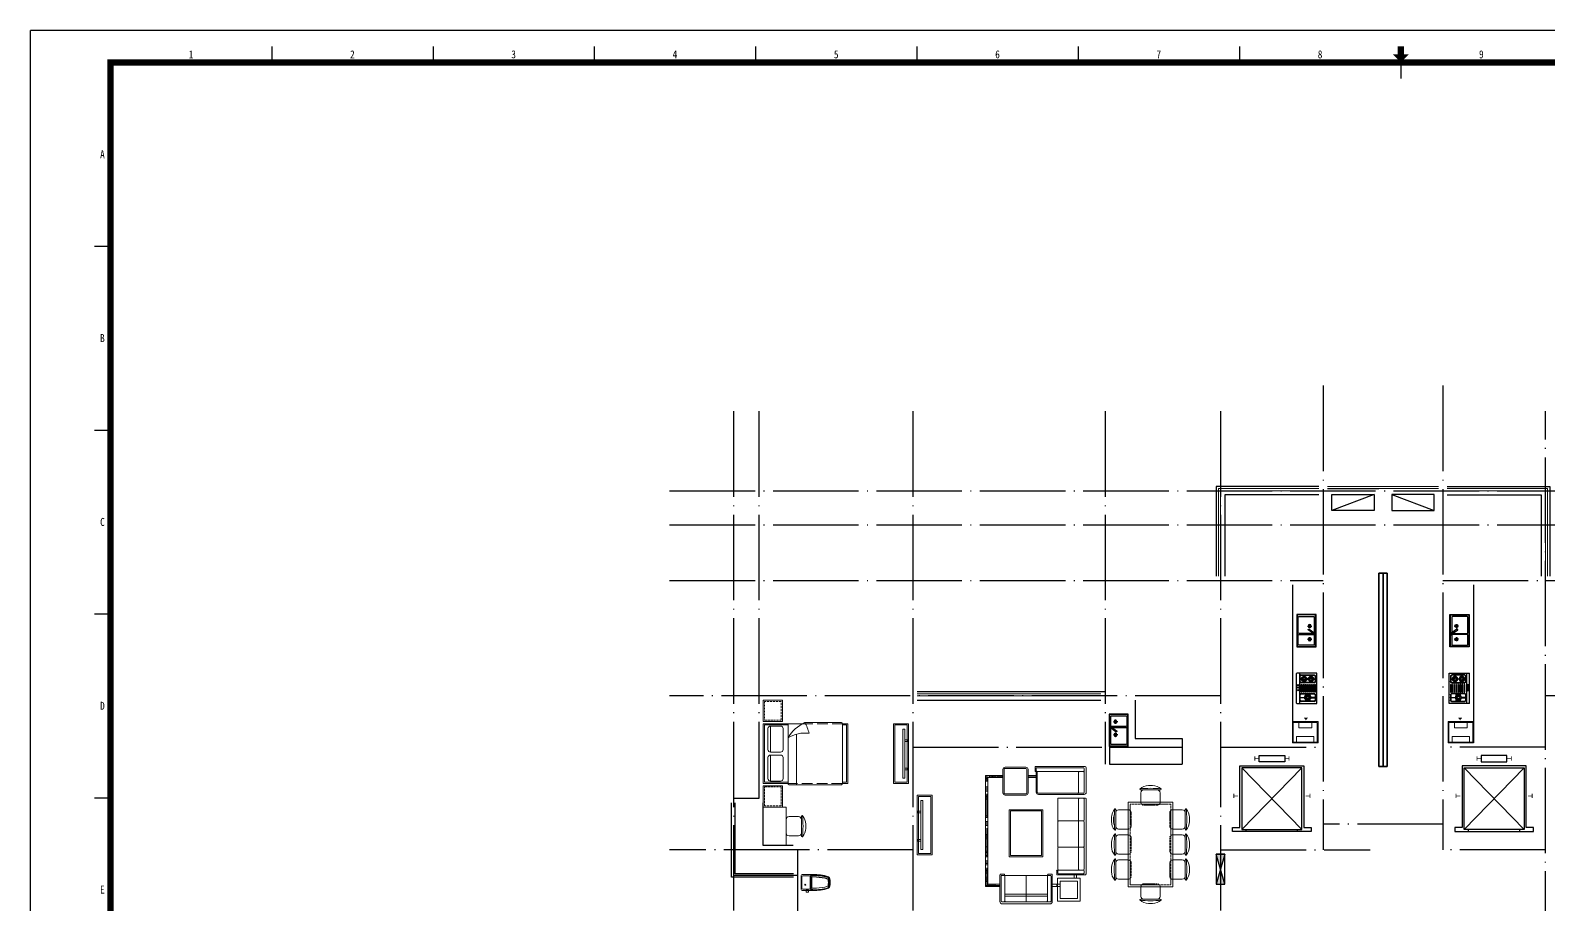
# Model space of a CAD drawing. Extents: x 121658 to 184658, y 9304 to 53801.
# Drawn here: x 121658 to 157181, y 33350 to 53801 of the extents above; entities that cross this region are included whole.
import ezdxf
from ezdxf.enums import TextEntityAlignment as Align

# ---------------------------------------------------------------- set-up
doc = ezdxf.new("R2010")
doc.units = 0
doc.header["$LTSCALE"] = 1000
doc.header["$MEASUREMENT"] = 0
doc.linetypes.add('DASH', pattern=[0.35, 0.25, -0.1])
doc.linetypes.add('DOTE', pattern=[2.42, 2, -0.2, 0.02, -0.2])
for name, color, linetype in [('14PUB_DIM', 14, 'Continuous'), ('DOTE', 1, 'DOTE'), ('fd', 4, 'Continuous'), ('hz', 254, 'Continuous'), ('STAIR', 2, 'Continuous'), ('tk', 253, 'Continuous'), ('WINDOW', 4, 'Continuous'), ('厨卫', 154, 'Continuous'), ('洁具', 150, 'Continuous'), ('看线', 5, 'Continuous'), ('空调', 8, 'Continuous'), ('管井', 236, 'Continuous')]:
    doc.layers.add(name, color=color, linetype=linetype)
doc.layers.add('家具', color=33, linetype='Continuous', lineweight=9)
doc.styles.add('TKZ1', font='SIMHEI.TTF', dxfattribs={"width": 0.7})

# ---------------------------------------------------------------- blocks, each defined once
blk = doc.blocks.new('A$C45025D1E')
for p, q in [((1620, 50), (220, 1490)), ((1620, 1490), (220, 50)), ((320, 0), (320, 50)), ((1520, 0), (1520, 50))]:
    blk.add_line(p, q)
for points in [[(1220, 1635), (1220, 1785), (620, 1785), (620, 1635)], [(1670, 100), (1670, 1540), (170, 1540), (170, 100), (0, 100), (0, 0), (1840, 0), (1840, 100)], [(220, 50), (220, 1490), (1620, 1490), (1620, 50)]]:
    blk.add_lwpolyline(points, close=True)
at = {"const_width": 18}
for points in [[(520, 1760), (520, 1660)], [(620, 1710), (520, 1710)], [(1220, 1710), (1320, 1710)], [(1320, 1760), (1320, 1660)], [(30, 885), (30, 785)], [(130, 835), (30, 835)], [(1710, 835), (1810, 835)], [(1810, 885), (1810, 785)]]:
    blk.add_lwpolyline(points, dxfattribs=at)
blk = doc.blocks.new('A$C1BE601A8')
at = {"layer": '洁具', "color": 0}
for p, q in [((0, 0), (0, 450)), ((0, 450), (757, 450)), ((10, 10), (10, 440)), ((10, 440), (747, 440)), ((41, 393), (41, 50)), ((273, 408), (56, 408)), ((288, 50), (288, 393)), ((315, 427), (293, 411)), ((293, 411), (390, 273)), ((311, 393), (311, 50)), ((412, 288), (315, 427)), ((695, 408), (326, 408)), ((710, 50), (710, 393)), ((747, 440), (747, 10)), ((757, 450), (757, 0)), ((757, 0), (0, 0)), ((747, 10), (10, 10)), ((56, 35), (273, 35)), ((226, 300), (130, 300)), ((178, 248), (178, 348)), ((326, 35), (695, 35)), ((534, 300), (438, 300)), ((486, 248), (486, 348))]:
    blk.add_line(p, q, dxfattribs=at)
for centre, radius in [((178, 300), 36.1), ((178, 300), 27.1), ((486, 300), 36.1), ((486, 300), 27.1)]:
    blk.add_circle(centre, radius, dxfattribs=at)
for centre, radius, start, end in [((56, 393), 15, 90, 180), ((273, 393), 15, 0, 90), ((304, 419), 21.7, 342.6068, 267.3353), ((326, 393), 15, 90, 180), ((695, 393), 15, 0, 90), ((56, 50), 15, 180, 270), ((273, 50), 15, 270, 0), ((326, 50), 15, 180, 270), ((401, 281), 13.3, 214.971, 34.971), ((695, 50), 15, 270, 0)]:
    blk.add_arc(centre, radius, start, end, dxfattribs=at)
blk = doc.blocks.new('ddfdf')
at = {"layer": '洁具', "color": 0}
for p, q in [((15801, -30110), (15801, -30822)), ((16261, -30111), (15801, -30110)), ((15826, -30314), (15826, -30189)), ((15834, -30314), (15834, -30189)), ((15856, -30159), (16163, -30159)), ((15856, -30167), (16163, -30167)), ((15952, -30159), (15957, -30157)), ((15968, -30208), (15952, -30159)), ((15957, -30157), (15973, -30206)), ((16062, -30157), (16046, -30206)), ((16051, -30208), (16067, -30159)), ((16067, -30159), (16062, -30157)), ((16185, -30189), (16185, -30315)), ((16193, -30189), (16193, -30315)), ((16201, -30822), (16202, -30111)), ((16271, -30121), (16271, -30812)), ((15829, -30248), (15829, -30252)), ((15947, -30248), (15829, -30248)), ((15829, -30252), (15947, -30252)), ((15832, -30556), (15832, -30379)), ((15832, -30379), (15849, -30379)), ((15849, -30379), (15849, -30556)), ((16163, -30337), (15856, -30336)), ((16163, -30345), (15856, -30344)), ((15878, -30556), (15878, -30380)), ((15878, -30380), (15894, -30380)), ((15894, -30380), (15894, -30556)), ((15923, -30556), (15923, -30380)), ((15923, -30380), (15940, -30380)), ((15940, -30380), (15940, -30556)), ((15947, -30252), (15947, -30248)), ((15968, -30295), (15952, -30344)), ((15952, -30344), (15957, -30346)), ((15957, -30346), (15973, -30297)), ((15973, -30206), (15968, -30208)), ((15973, -30297), (15968, -30295)), ((15968, -30556), (15968, -30380)), ((15968, -30380), (15985, -30380)), ((15985, -30380), (15985, -30556)), ((16014, -30556), (16014, -30380)), ((16014, -30380), (16030, -30380)), ((16030, -30380), (16030, -30556)), ((16046, -30206), (16051, -30208)), ((16046, -30297), (16051, -30295)), ((16062, -30346), (16046, -30297)), ((16051, -30295), (16067, -30344)), ((16059, -30556), (16059, -30380)), ((16059, -30380), (16076, -30380)), ((16067, -30344), (16062, -30346)), ((16072, -30252), (16072, -30248)), ((16072, -30248), (16190, -30248)), ((16190, -30253), (16072, -30252)), ((16076, -30380), (16076, -30556)), ((16104, -30556), (16104, -30380)), ((16104, -30380), (16121, -30380)), ((16121, -30380), (16121, -30556)), ((16150, -30556), (16150, -30380)), ((16150, -30380), (16166, -30380)), ((16166, -30380), (16166, -30556)), ((16190, -30248), (16190, -30253)), ((15801, -30822), (16261, -30822)), ((15829, -30682), (15829, -30686)), ((15904, -30682), (15829, -30682)), ((15829, -30686), (15904, -30686)), ((15831, -30750), (15831, -30624)), ((15849, -30556), (15832, -30556)), ((15839, -30750), (15839, -30624)), ((15861, -30594), (16167, -30595)), ((15861, -30602), (16167, -30603)), ((16167, -30772), (15861, -30772)), ((16167, -30780), (15861, -30780)), ((15894, -30556), (15878, -30556)), ((15904, -30686), (15904, -30682)), ((15940, -30556), (15923, -30556)), ((15937, -30595), (15937, -30654)), ((15942, -30595), (15937, -30595)), ((15937, -30654), (15942, -30654)), ((15937, -30780), (15937, -30720)), ((15937, -30720), (15942, -30720)), ((15942, -30780), (15937, -30780)), ((15942, -30654), (15942, -30595)), ((15942, -30720), (15942, -30780)), ((15985, -30556), (15968, -30556)), ((15968, -30684), (15968, -30688)), ((16063, -30684), (15968, -30684)), ((15968, -30688), (16063, -30688)), ((16030, -30556), (16014, -30556)), ((16076, -30556), (16059, -30556)), ((16063, -30688), (16063, -30684)), ((16095, -30595), (16095, -30654)), ((16099, -30595), (16095, -30595)), ((16095, -30654), (16099, -30654)), ((16095, -30780), (16095, -30720)), ((16095, -30720), (16099, -30720)), ((16099, -30780), (16095, -30780)), ((16099, -30654), (16099, -30595)), ((16099, -30720), (16099, -30780)), ((16121, -30556), (16104, -30556)), ((16126, -30690), (16126, -30685)), ((16126, -30685), (16199, -30685)), ((16199, -30690), (16126, -30690)), ((16166, -30556), (16150, -30556)), ((16189, -30625), (16189, -30750)), ((16197, -30625), (16197, -30750)), ((16199, -30685), (16199, -30690))]:
    blk.add_line(p, q, dxfattribs=at)
for centre, radius in [((16013, -30253), 70.1), ((16013, -30253), 47.3), ((16013, -30253), 41.8), ((16013, -30253), 25.3), ((16235, -30426), 16.2), ((16238, -30542), 16.2), ((16240, -30485), 16.2), ((15936, -30685), 63.7), ((15936, -30685), 43), ((15936, -30685), 38), ((15936, -30685), 23), ((16096, -30687), 63.7), ((16096, -30687), 43), ((16096, -30687), 38), ((16096, -30687), 23)]:
    blk.add_circle(centre, radius, dxfattribs=at)
for centre, radius, start, end in [((15856, -30189), 30, 89.961, 179.961), ((15856, -30189), 22, 89.961, 179.961), ((16163, -30189), 30, 359.961, 89.961), ((16163, -30189), 22, 359.961, 89.961), ((16261, -30121), 10, 0, 89.961), ((15856, -30314), 30, 179.961, 269.961), ((15856, -30314), 22, 179.961, 269.961), ((16163, -30315), 30, 269.961, 359.961), ((16163, -30315), 22, 269.961, 359.961), ((15861, -30624), 30, 89.961, 179.961), ((15861, -30750), 30, 179.961, 269.961), ((15861, -30624), 22, 89.961, 179.961), ((15861, -30750), 22, 179.961, 269.961), ((16167, -30625), 30, 359.961, 89.961), ((16167, -30625), 22, 359.961, 89.961), ((16167, -30750), 30, 269.961, 359.961), ((16167, -30750), 22, 269.961, 359.961), ((16261, -30812), 10, 269.961, 0)]:
    blk.add_arc(centre, radius, start, end, dxfattribs=at)
blk = doc.blocks.new('A$C6CE46E26')
at = {"layer": 'fd'}
blk.add_lwpolyline([(0, 284, 100, 0, 0), (62, 284, 0, 0, 0)], format="xyseb", dxfattribs=at)
at = {"layer": '家具', "color": 0}
for p, q in [((112, 452), (239, 452)), ((239, 148), (239, 452)), ((445, 98), (445, 502)), ((572, 502), (445, 502)), ((112, 148), (239, 148)), ((572, 98), (445, 98))]:
    blk.add_line(p, q, dxfattribs=at)
for points in [[(592, 0), (592, 600), (92, 600), (92, 0)], [(572, 20), (572, 580), (112, 580), (112, 20)]]:
    blk.add_lwpolyline(points, close=True, dxfattribs=at)
blk = doc.blocks.new('A$C40221361')
at = {"color": 0}
for p, q in [((1023, 1725), (563, 1725)), ((1023, 1725), (563, 1725)), ((568, 1438), (1018, 1438)), ((1610, 1725), (1150, 1725)), ((1610, 1725), (1150, 1725)), ((1155, 1438), (1605, 1438)), ((2196, 1725), (1736, 1725)), ((2196, 1725), (1736, 1725)), ((1741, 1439), (2191, 1439)), ((100, 683), (100, 1143)), ((100, 683), (100, 1143)), ((386, 1138), (386, 688)), ((2373, 1138), (2373, 688)), ((2659, 683), (2659, 1143)), ((2659, 683), (2659, 1143)), ((1018, 388), (568, 388)), ((1605, 388), (1155, 388)), ((2191, 389), (1741, 389)), ((563, 100), (1023, 100)), ((563, 100), (1023, 100)), ((1150, 100), (1610, 100)), ((1150, 100), (1610, 100)), ((1736, 100), (2196, 100)), ((1736, 100), (2196, 100))]:
    blk.add_line(p, q, dxfattribs=at)
at = {"color": 0, "linetype": 'DASH', "ltscale": 0.1}
for p, q in [((460, 756), (460, 1071)), ((460, 756), (460, 1071)), ((950, 1365), (635, 1365)), ((950, 1365), (635, 1365)), ((1537, 1365), (1222, 1365)), ((1537, 1365), (1222, 1365)), ((2124, 1365), (1809, 1365)), ((2124, 1365), (1809, 1365)), ((2299, 756), (2299, 1071)), ((2299, 756), (2299, 1071)), ((635, 460), (950, 460)), ((635, 460), (950, 460)), ((1222, 460), (1537, 460)), ((1222, 460), (1537, 460)), ((1809, 460), (2124, 460)), ((1809, 460), (2124, 460))]:
    blk.add_line(p, q, dxfattribs=at)
at = {"color": 0, "linetype": 'DASH'}
for p, q in [((1605, 388), (1605, 393)), ((1605, 388), (1605, 393)), ((2191, 389), (2191, 393)), ((2191, 389), (2191, 393))]:
    blk.add_line(p, q, dxfattribs=at)
at = {"color": 0}
for points in [[(1018, 1438), (1018, 1657, 0.414214), (950, 1725), (1023, 1725, 0.319431), (1041, 1737, 0.307703), (1039, 1748, 0.187559), (842, 1825), (743, 1825, 0.171658), (547, 1748, 0.324647), (544, 1737, 0.302537), (563, 1725), (635, 1725, 0.414214), (568, 1657), (568, 1438)], [(1605, 1439), (1605, 1657, 0.414214), (1537, 1725), (1610, 1725, 0.319431), (1628, 1737, 0.307703), (1625, 1748, 0.187559), (1429, 1825), (1330, 1825, 0.171658), (1134, 1748, 0.324647), (1131, 1737, 0.302537), (1150, 1725), (1222, 1725, 0.414214), (1155, 1657), (1155, 1438)], [(2191, 1439), (2191, 1657, 0.414214), (2124, 1725), (2196, 1725, 0.319431), (2215, 1737, 0.307703), (2212, 1748, 0.187559), (2016, 1825), (1917, 1825, 0.171658), (1721, 1748, 0.324647), (1718, 1737, 0.302537), (1736, 1725), (1809, 1725, 0.414214), (1741, 1657), (1741, 1439)], [(1155, 388), (1018, 388), (1018, 168, -0.414214), (950, 100), (1023, 100, -0.319431), (1041, 88, -0.307703), (1039, 76, -0.187559), (842, 0), (743, 0, -0.171658), (547, 76, -0.324647), (544, 88, -0.302537), (563, 100), (635, 100, -0.414214), (568, 168), (568, 388), (386, 388), (386, 1438)], [(386, 688), (168, 688, -0.414214), (100, 756), (100, 683, -0.319431), (88, 665, -0.307703), (76, 668, -0.187559), (0, 864), (0, 963, -0.171658), (76, 1159, -0.324647), (88, 1162, -0.302537), (100, 1143), (100, 1071, -0.414214), (168, 1138), (386, 1138)], [(2373, 688), (2592, 688, 0.414214), (2659, 756), (2659, 683, 0.319431), (2672, 665, 0.307703), (2683, 668, 0.187559), (2759, 864), (2759, 963, 0.171658), (2683, 1159, 0.324647), (2672, 1162, 0.302537), (2659, 1143), (2659, 1071, 0.414214), (2592, 1138), (2373, 1138)], [(1605, 388), (1605, 168, -0.414214), (1537, 100), (1610, 100, -0.319431), (1628, 88, -0.307703), (1625, 76, -0.187559), (1429, 0), (1330, 0, -0.171658), (1134, 76, -0.324647), (1131, 88, -0.302537), (1150, 100), (1222, 100, -0.414214), (1155, 168), (1155, 388)], [(2191, 389), (2191, 168, -0.414214), (2124, 100), (2196, 100, -0.319431), (2215, 88, -0.307703), (2212, 76, -0.187559), (2016, 0), (1917, 0, -0.171658), (1721, 76, -0.324647), (1718, 88, -0.302537), (1736, 100), (1809, 100, -0.414214), (1741, 168), (1741, 389)], [(918, 62, -0.079824), (842, 50), (744, 50, -0.059527), (682, 60, -0.059527)]]:
    blk.add_lwpolyline(points, format="xyb", dxfattribs=at)
for points in [[(568, 1438), (386, 1438), (386, 913)], [(1155, 1438), (1018, 1438)], [(2373, 913), (2373, 1438), (1155, 1438)], [(2373, 1438), (2373, 388), (1605, 388)]]:
    blk.add_lwpolyline(points, dxfattribs=at)
at = {"color": 0, "linetype": 'DASH', "ltscale": 0.1}
blk.add_lwpolyline([(436, 438), (436, 1388), (2323, 1388), (2323, 438)], close=True, dxfattribs=at)
at = {"color": 0}
for centre, start, end in [((793, -953), 84.8023, 95.1977), ((793, -953), 84.8023, 95.1977), ((1380, -953), 84.8023, 95.1977), ((1380, -953), 84.8023, 95.1977), ((1966, -953), 84.8023, 95.1977), ((1966, -953), 84.8023, 95.1977), ((2778, 913), 174.8023, 185.1977), ((2778, 913), 174.8023, 185.1977), ((-19, 913), 354.8023, 5.1977), ((-19, 913), 354.8023, 5.1977), ((793, 2778), 264.8023, 275.1977), ((793, 2778), 264.8023, 275.1977), ((1380, 2778), 264.8023, 275.1977), ((1380, 2778), 264.8023, 275.1977), ((1966, 2778), 264.8023, 275.1977), ((1966, 2778), 264.8023, 275.1977)]:
    blk.add_arc(centre, 2713, start, end, dxfattribs=at)
at = {"color": 0, "linetype": 'DASH', "ltscale": 0.1}
for centre, start, end in [((635, 1432), 180, 270), ((635, 1432), 180, 270), ((950, 1432), 270, 0), ((950, 1432), 270, 0), ((1222, 1432), 180, 270), ((1222, 1432), 180, 270), ((1537, 1432), 270, 0), ((1537, 1432), 270, 0), ((1809, 1432), 180, 270), ((1809, 1432), 180, 270), ((2124, 1432), 270, 0), ((2124, 1432), 270, 0), ((393, 1071), 0, 90), ((393, 1071), 0, 90), ((2367, 1071), 90, 180), ((2367, 1071), 90, 180), ((393, 756), 270, 0), ((393, 756), 270, 0), ((2367, 756), 180, 270), ((2367, 756), 180, 270), ((635, 393), 90, 180), ((635, 393), 90, 180), ((950, 393), 0, 90), ((950, 393), 0, 90), ((1222, 393), 90, 180), ((1537, 393), 0, 90), ((1537, 393), 0, 90), ((1809, 393), 90, 180), ((2124, 393), 0, 90), ((2124, 393), 0, 90)]:
    blk.add_arc(centre, 67.5, start, end, dxfattribs=at)
blk = doc.blocks.new('A$C72813290')
at = {"layer": '家具'}
for p, q in [((579, 1950), (0, 1950)), ((0, 550), (0, 1950)), ((30, 580), (30, 1920)), ((579, 1920), (30, 1920)), ((170, 1895), (170, 1283)), ((579, 550), (579, 1960)), ((1830, 1980), (599, 1980)), ((779, 803), (779, 1980)), ((1850, 550), (1850, 1950)), ((1850, 1950), (1980, 1950)), ((1850, 1920), (1950, 1920)), ((1950, 580), (1950, 1920)), ((1980, 550), (1980, 1950)), ((170, 605), (170, 1217)), ((912, 550), (0, 550)), ((579, 580), (30, 580)), ((1830, 520), (967, 520)), ((1850, 580), (1950, 580)), ((1850, 550), (1980, 550))]:
    blk.add_line(p, q, dxfattribs=at)
at = {"layer": '家具', "linetype": 'DASH'}
for p, q in [((1850, 1950), (579, 1950)), ((912, 550), (1850, 550))]:
    blk.add_line(p, q, dxfattribs=at)
at = {"layer": '家具'}
for points in [[(450, 2500), (0, 2500), (0, 2000), (450, 2000), (450, 2500), (370, 2500)], [(450, 0), (0, 0), (0, 500), (450, 500), (450, 0), (370, 0)]]:
    blk.add_lwpolyline(points, dxfattribs=at)
at = {"layer": '家具', "linetype": 'DASH', "ltscale": 0.2}
for points in [[(420, 2470), (30, 2470), (30, 2030), (420, 2030)], [(420, 30), (30, 30), (30, 470), (420, 470)]]:
    blk.add_lwpolyline(points, close=True, dxfattribs=at)
at = {"layer": '家具'}
for points in [[(170, 1895), (405, 1895, -0.414214), (465, 1835), (465, 1343, -0.414214), (405, 1283), (170, 1283, -0.414214), (110, 1343), (110, 1835, -0.414214)], [(170, 605), (405, 605, 0.414214), (465, 665), (465, 1157, 0.414214), (405, 1217), (170, 1217, 0.414214), (110, 1157), (110, 665, 0.414214)]]:
    blk.add_lwpolyline(points, format="xyb", close=True, dxfattribs=at)
blk.add_lwpolyline([(579, 883, 0.180302), (1071, 775, -0.088637), (967, 520, 28871.271551)], format="xyb", dxfattribs=at)
for centre, radius, start, end in [((599, 1960), 20, 90, 180), ((1819, 1951), 30.7, 357.6884, 69.6917), ((1392, 1363), 944, 210.6075, 243.2773), ((1819, 549), 30.7, 290.3566, 2.3152)]:
    blk.add_arc(centre, radius, start, end, dxfattribs=at)
blk = doc.blocks.new('A$C2FB07499')
at = {"layer": '家具', "ltscale": 0.5}
blk.add_lwpolyline([(500, 300), (150, 300), (150, 1700), (500, 1700)], close=True, dxfattribs=at)
at = {"layer": '家具', "ltscale": 40}
for points in [[(470, 330), (180, 330), (180, 1670), (470, 1670)], [(368, 1572), (415, 1572), (415, 428), (368, 428)], [(415, 1381), (480, 1381), (480, 1343), (415, 1343)], [(415, 717), (480, 717), (480, 679), (415, 679)]]:
    blk.add_lwpolyline(points, close=True, dxfattribs=at)
blk = doc.blocks.new('A$C25AA54E1')
at = {"ltscale": 20}
for p, q in [((884, 2199), (884, 3017)), ((918, 3081), (3211, 3081)), ((3234, 2997), (3234, 3061)), ((3234, 2234), (3234, 2996)), ((3347, 3015), (3347, 1617)), ((3413, 3081), (4163, 3081)), ((4198, 3046), (4198, 1539)), ((1, 1972), (0, 511)), ((883, 2042), (71, 2042)), ((871, 614), (872, 1868)), ((1012, 2176), (906, 2176)), ((906, 1914), (906, 2019)), ((1712, 2211), (1057, 2211)), ((3212, 2211), (1757, 2211)), ((1443, 1750), (2878, 1750)), ((1443, 728), (1443, 1750)), ((2878, 1750), (2878, 728)), ((4024, 1551), (3413, 1551)), ((4047, 1574), (4047, 1539)), ((4175, 1516), (4070, 1516)), ((3325, 1234), (3325, 597)), ((4110, 1300), (3391, 1300)), ((4176, 597), (4176, 1234)), ((905, 463), (905, 568)), ((2878, 728), (1443, 728)), ((3391, 531), (4110, 531)), ((882, 440), (70, 440))]:
    blk.add_line(p, q, dxfattribs=at)
for p, q in [((918, 2994), (918, 2234)), ((1011, 3017), (942, 3017)), ((1034, 2994), (1034, 2234)), ((1711, 3017), (1058, 3017)), ((3211, 2846), (1058, 2846)), ((1734, 2996), (1734, 2234)), ((2511, 3017), (1758, 3017)), ((2534, 2996), (2534, 2234)), ((3211, 3017), (2558, 3017)), ((3380, 2996), (3380, 1606)), ((4070, 3017), (3403, 3017)), ((4025, 2846), (3403, 2846)), ((4047, 2994), (4047, 1574)), ((4140, 3017), (4070, 3017)), ((4163, 2994), (4163, 1574)), ((781, 2780), (884, 2780)), ((781, 2709), (884, 2709)), ((64, 1915), (65, 1985)), ((65, 1869), (64, 1915)), ((64, 569), (65, 1872)), ((87, 1892), (849, 1891)), ((87, 1892), (849, 1891)), ((88, 2008), (848, 2007)), ((88, 1892), (848, 1891)), ((236, 592), (236, 1892)), ((293, 592), (293, 1892)), ((503, 2041), (503, 2042)), ((536, 2283), (536, 2042)), ((603, 2178), (536, 2178)), ((606, 2283), (606, 2042)), ((871, 1984), (871, 1914)), ((941, 2211), (1012, 2211)), ((1476, 1717), (2845, 1717)), ((1476, 761), (1476, 1717)), ((2845, 1717), (2845, 761)), ((4047, 1584), (3402, 1584)), ((3860, 1302), (3860, 1551)), ((3876, 1551), (3876, 1303)), ((3918, 1551), (3918, 1302)), ((3930, 1300), (3930, 1551)), ((4140, 1551), (4070, 1551)), ((65, 1242), (871, 1241)), ((3360, 1234), (3360, 597)), ((4110, 1265), (3391, 1265)), ((4141, 597), (4141, 1234)), ((64, 499), (64, 569)), ((87, 592), (848, 591)), ((87, 476), (848, 475)), ((871, 498), (871, 568)), ((2845, 761), (1476, 761)), ((3391, 566), (4110, 566)), ((3860, 70), (3860, 531)), ((3930, 507), (3860, 507)), ((3918, 465), (3860, 465)), ((3876, 531), (3876, 0)), ((3918, 531), (3918, 128)), ((3930, 0), (3930, 531)), ((536, 440), (536, 0)), ((606, 292), (536, 292)), ((603, 250), (536, 250)), ((606, 208), (536, 208)), ((606, 158), (536, 158)), ((606, 116), (536, 116)), ((606, 74), (536, 74)), ((1105, 44), (536, 44)), ((561, 440), (561, 0)), ((603, 440), (603, 128)), ((606, 86), (603, 86)), ((606, 440), (606, 70)), ((606, 70), (3860, 70)), ((686, 70), (686, 0)), ((728, 70), (728, 0)), ((770, 70), (770, 0)), ((812, 70), (812, 0)), ((938, 70), (938, 0)), ((979, 70), (979, 0)), ((1021, 70), (1021, 0)), ((1063, 70), (1063, 0)), ((1189, 70), (1189, 0)), ((1231, 70), (1231, 0)), ((1273, 70), (1273, 0)), ((1314, 70), (1314, 0)), ((1440, 70), (1440, 0)), ((2310, 44), (1440, 44)), ((1482, 70), (1482, 0)), ((1574, 70), (1574, 0)), ((1616, 70), (1616, 0)), ((1741, 70), (1741, 0)), ((1993, 70), (1993, 0)), ((2035, 70), (2035, 0)), ((2076, 70), (2076, 0)), ((2118, 70), (2118, 0)), ((2394, 70), (2394, 0)), ((2436, 70), (2436, 0)), ((2478, 70), (2478, 0)), ((2520, 70), (2520, 0)), ((2645, 70), (2645, 0)), ((3365, 44), (2645, 44)), ((2687, 70), (2687, 0)), ((3198, 70), (3198, 0)), ((3240, 70), (3240, 0)), ((3281, 70), (3281, 0)), ((3323, 70), (3323, 0)), ((3449, 70), (3449, 0)), ((3491, 70), (3491, 0)), ((3533, 70), (3533, 0)), ((3575, 70), (3575, 0)), ((3750, 70), (3750, 0)), ((3930, 44), (3750, 44)), ((3792, 70), (3792, 0)), ((3834, 70), (3834, 0)), ((3930, 416), (3860, 416)), ((3930, 374), (3860, 374)), ((3918, 297), (3860, 297)), ((3930, 255), (3860, 255)), ((3930, 213), (3860, 213)), ((3918, 171), (3860, 171)), ((3930, 122), (3860, 122)), ((3930, 86), (3918, 86)), ((536, 0), (3930, 0))]:
    blk.add_line(p, q)
blk.add_lwpolyline([(781, 2895), (781, 2199), (85, 2199), (85, 2895)], close=True, dxfattribs=at)
blk.add_lwpolyline([(698, 2812), (698, 2282), (169, 2282), (169, 2812)], close=True)
at = {"ltscale": 20, "extrusion": (0, 0, -1)}
for centre, major_axis, ratio, start_param, end_param in [((953, 3021), (-49.4, 49.4), 1, 5.45018, 6.544088), ((3211, 3058), (16.4, 16.4), 1, -0.785398, 0.696689), ((4163, 3046), (24.6, 24.6), 1, -0.785398, 0.785398), ((906, 2199), (16.2, 16.2), 1, 2.356194, 3.926991), ((1012, 2234), (-16.2, 16.2), 1, 2.356194, 3.926991), ((1012, 2193), (12.7, 12.7), 0.942987, -0.815786, 2.325807), ((1057, 2234), (-16.2, 16.2), 1, 3.926991, 5.497787), ((1712, 2234), (-16.2, 16.2), 1, 2.356194, 3.926991), ((1757, 2234), (16.2, 16.2), 1, 2.356194, 3.926991), ((2512, 2234), (-16.2, 16.2), 1, 2.356194, 3.926991), ((2557, 2234), (16.2, 16.2), 1, 2.356194, 3.926991), ((3212, 2234), (-16.2, 16.2), 1, 2.356194, 3.926991), ((4024, 1574), (16.2, 16.2), 1, 0.785398, 2.356194), ((4175, 1539), (-16.2, 16.2), 1, 2.356194, 3.926991)]:
    blk.add_ellipse(centre, major_axis=major_axis, ratio=ratio, start_param=start_param, end_param=end_param, dxfattribs=at)
at = {"extrusion": (0, 0, -1)}
for centre, major_axis, start_param, end_param in [((942, 2994), (16.4, 16.4), 3.926991, 5.497787), ((1011, 2994), (16.4, 16.4), -0.785398, 0.785398), ((1058, 2994), (16.4, 16.4), 3.926991, 5.497787), ((1058, 2869), (-16.4, 16.4), 3.926991, 5.409078), ((1711, 2994), (-16.4, 16.4), 0.785398, 2.267485), ((1758, 2994), (16.4, 16.4), 4.0157, 5.497787), ((2511, 2994), (-16.4, 16.4), 0.785398, 2.267485), ((2558, 2994), (16.4, 16.4), 4.0157, 5.497787), ((3211, 2994), (-16.4, 16.4), 0.785398, 2.267485), ((3211, 2822), (16.4, 16.4), -0.785398, 0.696689), ((3403, 2994), (16.4, 16.4), 4.0157, 5.497787), ((3403, 2869), (-16.4, 16.4), 3.926991, 5.409078), ((4023, 2994), (16.4, 16.4), -0.785398, 0.785398), ((4025, 2822), (-16.4, 16.4), 0.785398, 2.267485), ((4070, 2994), (-16.4, 16.4), 5.497787, 7.068583), ((4140, 2994), (16.4, 16.4), -0.785398, 0.785398), ((941, 2234), (16.2, 16.2), 2.356194, 3.926991), ((4070, 1574), (16.2, 16.2), 2.356194, 3.926991), ((4140, 1574), (-16.2, 16.2), 2.356194, 3.926991)]:
    blk.add_ellipse(centre, major_axis=major_axis, ratio=1, start_param=start_param, end_param=end_param, dxfattribs=at)
for centre, major_axis, start_param, end_param in [((1058, 2822), (16.4, 16.4), 0.785398, 2.267485), ((3211, 2869), (16.4, 16.4), 3.926991, 5.409078), ((3403, 2822), (16.4, 16.4), 0.785398, 2.267485), ((4025, 2869), (16.4, 16.4), 3.926991, 5.409078), ((88, 1915), (16.4, 16.4), 2.355029, 3.925825), ((88, 1869), (-16.4, 16.4), -0.786564, 0.784233), ((88, 1985), (-16.4, 16.4), -0.786564, 0.784233), ((89, 1869), (-16.4, 16.4), -0.697854, 0.784233), ((89, 1869), (16.4, 16.4), 0.872942, 2.355029), ((89, 1915), (-16.4, 16.4), 0.784233, 2.266319), ((89, 1915), (-16.4, 16.4), 0.784233, 2.266319), ((848, 1985), (16.2, 16.2), 5.496622, 7.067418), ((3402, 1606), (15.5, 15.5), 2.356194, 3.926991), ((3391, 1234), (-22, 22), -0.785398, 0.785398), ((4110, 1234), (22, 22), 5.497787, 7.068583), ((87, 615), (16.4, 16.4), 2.355029, 3.925825), ((87, 569), (-16.4, 16.4), -0.786564, 0.784233), ((87, 499), (-16.4, 16.4), 0.784233, 2.355029), ((848, 498), (-16.2, 16.2), 2.355029, 3.925825), ((3391, 597), (22, 22), 2.356194, 3.926991), ((4110, 597), (-22, 22), 2.356194, 3.926991)]:
    blk.add_ellipse(centre, major_axis=major_axis, ratio=1, start_param=start_param, end_param=end_param)
at = {"ltscale": 20}
for centre, major_axis, ratio, start_param, end_param in [((3413, 3015), (-46.6, 46.6), 1, -0.785398, 0.785398), ((71, 1972), (49.7, 49.7), 1, 0.785398, 2.356194), ((848, 1914), (-16.2, 16.2), 1, 2.355029, 3.925825), ((849, 1868), (16.2, 16.2), 1, 5.496622, 7.067418), ((849, 1868), (16.2, 16.2), 1, 5.496622, 7.067418), ((889, 1914), (12.4, 12.4), 0.984307, 2.347446, 5.489038), ((883, 2019), (-16.2, 16.2), 1, 3.925825, 5.496622), ((3413, 1617), (46.6, 46.6), 1, 2.356194, 3.926991), ((4070, 1539), (16.2, 16.2), 1, 2.356194, 3.926991), ((3391, 1234), (-46.6, 46.6), 1, -0.785398, 0.785398), ((4110, 1234), (46.6, 46.6), 1, 5.497787, 7.068583), ((70, 511), (49.7, 49.7), 1, 2.356194, 3.926991), ((848, 614), (-16.2, 16.2), 1, 2.355029, 3.925825), ((848, 568), (-16.2, 16.2), 1, 3.925825, 5.496622), ((888, 568), (12.4, 12.4), 0.984309, -0.794147, 2.347446), ((3391, 597), (46.6, 46.6), 1, 2.356194, 3.926991), ((4110, 597), (-46.6, 46.6), 1, 2.356194, 3.926991), ((882, 463), (-16.2, 16.2), 1, 2.355029, 3.925825)]:
    blk.add_ellipse(centre, major_axis=major_axis, ratio=ratio, start_param=start_param, end_param=end_param, dxfattribs=at)
blk = doc.blocks.new('图框')
for p, q in [((-58108, -445311), (-142208, -445311)), ((-142208, -504711), (-142208, -445311)), ((-134671, -445811), (-134671, -446311)), ((-129633, -445811), (-129633, -446311)), ((-124596, -445811), (-124596, -446311)), ((-119558, -445811), (-119558, -446311)), ((-114521, -445811), (-114521, -446311)), ((-109483, -445811), (-109483, -446311)), ((-104446, -445811), (-104446, -446311)), ((-99408, -446311), (-99408, -446811)), ((-140208, -452051), (-139708, -452051)), ((-140208, -457791), (-139708, -457791)), ((-140208, -463531), (-139708, -463531)), ((-140208, -469271), (-139708, -469271))]:
    blk.add_line(p, q)
at = {"const_width": 200}
blk.add_lwpolyline([(-99408, -446061), (-99408, -445811)], dxfattribs=at)
blk.add_lwpolyline([(-59108, -446311), (-139708, -446311), (-139708, -503711), (-59108, -503711)], close=True, dxfattribs=at)
blk.add_solid([(-99658, -446061), (-99158, -446061), (-99408, -446311)])
at = {"style": 'TKZ1', "width": 0.85}
for s, p in [('1', (-137190, -446061)), ('2', (-132152, -446061)), ('3', (-127115, -446061)), ('4', (-122077, -446061)), ('5', (-117040, -446061)), ('6', (-112002, -446061)), ('7', (-106965, -446061)), ('8', (-101927, -446061)), ('9', (-96890, -446061)), ('A', (-139958, -449181)), ('B', (-139958, -454921)), ('C', (-139958, -460661)), ('D', (-139958, -466401)), ('E', (-139958, -472141))]:
    blk.add_text(s, height=250, dxfattribs=at).set_placement(p, align=Align.MIDDLE)
blk = doc.blocks.new('yz')
at = {"layer": '家具'}
for p, q in [((2145581, 195092), (2145482, 195092)), ((2145761, 194992), (2145301, 194992)), ((2145306, 194924), (2145306, 194699)), ((2145756, 194924), (2145756, 194699)), ((2145689, 194632), (2145374, 194632))]:
    blk.add_line(p, q, dxfattribs=at)
for centre, radius, start, end in [((2145492, 194776), 316, 91.7651, 130.7265), ((2145531, 192314), 2713, 84.8023, 95.1977), ((2145571, 194776), 316, 49.2735, 88.2349), ((2145292, 195008), 10, 130.7265, 202.67), ((2145301, 195012), 20, 202.67, 270), ((2145374, 194924), 67.5, 90, 180), ((2145374, 194699), 67.5, 180, 270), ((2145689, 194924), 67.5, 0, 90), ((2145689, 194699), 67.5, 270, 0), ((2145761, 195012), 20, 270, 337.33), ((2145771, 195008), 10, 337.33, 49.2735)]:
    blk.add_arc(centre, radius, start, end, dxfattribs=at)
blk = doc.blocks.new('XFS')
at = {"layer": '14PUB_DIM'}
blk.add_hatch(color=256, dxfattribs=at).paths.add_polyline_path([(1104652, -51269), (1104452, -51269), (1104652, -51969), (1104452, -51969)])
for p, q in [((1104452, -51969), (1104652, -51269)), ((1104452, -51269), (1104652, -51969))]:
    blk.add_line(p, q, dxfattribs=at)
blk.add_lwpolyline([(1104452, -51969), (1104652, -51969), (1104652, -51269), (1104452, -51269)], close=True, dxfattribs=at)
blk.add_lwpolyline([(1104652, -51269), (1104452, -51269), (1104652, -51969), (1104452, -51969), (1104652, -51269)], dxfattribs=at)
blk = doc.blocks.new('ma2')
at = {"layer": '厨卫', "color": 0}
for centre, radius, start, end in [((712, -340), 881, 175.7103, 198.2941), ((704, -353), 834, 180.1819, 198.4973)]:
    blk.add_arc(centre, radius, start, end, dxfattribs=at)
at = {"layer": '家具', "color": 0}
for p, q in [((0, 0), (-166, 0)), ((0, 0), (166, 0)), ((-189, -22), (-189, -274)), ((-180, -230), (-139, -212)), ((-180, -230), (-180, -316)), ((-180, -230), (0, -230)), ((-176, -279), (-176, -280)), ((-166, -274), (-171, -274)), ((-166, -253), (-166, -274)), ((-153, -36), (-153, -198)), ((-148, -235), (0, -235)), ((-139, -212), (0, -212)), ((0, -14), (-130, -14)), ((-130, -220), (0, -220)), ((-130, -250), (-130, -356)), ((0, -247), (-127, -247)), ((-119, -247), (0, -247)), ((0, -14), (130, -14)), ((139, -212), (0, -212)), ((130, -220), (0, -220)), ((180, -230), (0, -230)), ((148, -235), (0, -235)), ((119, -247), (0, -247)), ((0, -247), (127, -247)), ((130, -250), (130, -356)), ((180, -230), (139, -212)), ((153, -36), (153, -198)), ((166, -253), (166, -274)), ((166, -274), (171, -274)), ((176, -279), (176, -280)), ((180, -125), (180, -165)), ((180, -230), (180, -316)), ((192, -118), (187, -118)), ((192, -172), (187, -172)), ((189, -22), (189, -122)), ((189, -121), (189, -130)), ((189, -137), (189, -146)), ((189, -153), (189, -162)), ((189, -170), (189, -274)), ((192, -118), (222, -118)), ((192, -172), (222, -172)), ((230, -125), (230, -165)), ((-77, -636), (-102, -636)), ((93, -660), (-93, -660)), ((-68, -636), (-77, -636)), ((-68, -636), (0, -636)), ((68, -636), (0, -636)), ((0, -660), (93, -660)), ((68, -636), (77, -636)), ((77, -636), (102, -636))]:
    blk.add_line(p, q, dxfattribs=at)
blk.add_circle((53, -94), 11.4, dxfattribs=at)
for centre, radius, start, end in [((-166, -22), 22.5, 90, 180), ((166, -22), 22.5, 0, 90), ((6806, -15), 7000, 182.1248, 183.6001), ((316, -367), 499, 170.0177, 190.1149), ((-171, -279), 4.5, 90, 180), ((-148, -253), 18, 90, 180), ((-130, -36), 22.5, 90, 180), ((-130, -198), 22.5, 180, 270), ((-127, -250), 3.6, 90, 180), ((-712, -340), 881, 341.7059, 4.2897), ((127, -250), 3.6, 0, 90), ((130, -36), 22.5, 0, 90), ((130, -198), 22.5, 270, 0), ((148, -253), 18, 0, 90), ((171, -279), 4.5, 0, 90), ((-316, -367), 499, 349.8851, 9.9823), ((187, -125), 7.2, 90, 180), ((187, -165), 7.2, 180, 270), ((-6806, -15), 7000, 356.3999, 357.8752), ((222, -125), 7.2, 0, 90), ((222, -165), 7.2, 270, 0), ((749, -321), 939, 188.1773, 199.5371), ((594, -353), 776, 187.5237, 201.3401), ((-123, -630), 13.5, 199.5371, 212.7351), ((-70, -597), 75.7, 212.7351, 236.2527), ((-116, -630), 13.5, 201.3401, 225.0457), ((117, -396), 344, 225.0457, 228.0777), ((-100, -611), 25.3, 193.7471, 265.3876), ((-92, -626), 34, 231.9313, 272.5793), ((-13, -423), 257, 247.1573, 272.879), ((-70, -612), 18, 198.4973, 250.8187), ((-15, -386), 250, 255.8484, 273.4075), ((15, -386), 250, 266.5925, 284.1516), ((13, -423), 257, 267.121, 292.8427), ((70, -612), 18, 289.1813, 341.5027), ((-704, -353), 834, 341.5027, 359.8181), ((92, -626), 34, 267.4207, 308.0687), ((100, -611), 25.3, 274.6124, 346.2529), ((70, -597), 75.7, 303.7473, 327.2649), ((-117, -396), 344, 311.9223, 314.9543), ((116, -630), 13.5, 314.9543, 338.6599), ((-594, -353), 776, 338.6599, 352.4763), ((123, -630), 13.5, 327.2649, 340.4629), ((-749, -321), 939, 340.4627, 351.8238)]:
    blk.add_arc(centre, radius, start, end, dxfattribs=at)

msp = doc.modelspace()

# ---------------------------------------------------------------- linework, layer by layer
at = {"layer": 'DOTE'}
for p, q in [((151906, 45490), (151906, 34633)), ((154706, 45490), (154706, 34633)), ((138106, 44890), (138106, 22933)), ((138706, 44890), (138706, 35833)), ((142306, 44890), (142306, 30183)), ((146806, 44890), (146806, 36633)), ((149506, 44890), (149506, 32133)), ((157106, 32133), (157106, 44890)), ((136614, 43033), (167606, 43033)), ((136614, 42233), (167606, 42233)), ((136614, 40933), (151906, 40933)), ((154706, 40933), (167606, 40933)), ((149506, 38233), (136614, 38233)), ((167606, 38233), (157106, 38233)), ((142306, 37033), (146806, 37033)), ((149506, 37033), (151906, 37033)), ((157106, 37033), (154706, 37033)), ((138706, 35833), (138106, 35833)), ((154706, 35233), (151906, 35233)), ((142306, 34633), (136614, 34633)), ((139606, 34633), (139606, 22933)), ((149506, 34633), (153006, 34633)), ((157106, 34633), (154706, 34633)), ((139606, 34033), (138106, 34033))]:
    msp.add_line(p, q, dxfattribs=at)
at = {"layer": 'STAIR'}
for points in [[(153206, 41103), (153306, 41103), (153306, 36583), (153206, 36583)], [(153306, 41103), (153206, 41103), (153206, 36583), (153306, 36583)], [(153306, 41103), (153406, 41103), (153406, 36583), (153306, 36583)], [(153406, 41103), (153306, 41103), (153306, 36583), (153406, 36583)]]:
    msp.add_lwpolyline(points, close=True, dxfattribs=at)
at = {"layer": 'WINDOW'}
for points in [[(139512, 33993), (138066, 33993), (138066, 35733)], [(139512, 34073), (138146, 34073), (138146, 35733)]]:
    msp.add_lwpolyline(points, dxfattribs=at)
at = {"layer": '厨卫'}
for p, q in [((151186, 40833), (151186, 37133)), ((155427, 40833), (155427, 37133)), ((146906, 37033), (148606, 37033))]:
    msp.add_line(p, q, dxfattribs=at)
for points in [[(147506, 38133), (147506, 37233), (148606, 37233)], [(146906, 37133), (146906, 36633), (148606, 36633)], [(148606, 37233), (148606, 36633)]]:
    msp.add_lwpolyline(points, dxfattribs=at)
at = {"layer": '家具'}
for p, q in [((152006, 43133), (154606, 43133)), ((152006, 43083), (154606, 43083)), ((142406, 38283), (146706, 38283)), ((142406, 38233), (146706, 38233))]:
    msp.add_line(p, q, dxfattribs=at)
for points in [[(151806, 43083), (149456, 43083), (149456, 41033)], [(151806, 43033), (149506, 43033), (149506, 41033)], [(154806, 43083), (157156, 43083), (157156, 41033)], [(154806, 43033), (157106, 43033), (157106, 41033)]]:
    msp.add_lwpolyline(points, dxfattribs=at)
msp.add_lwpolyline([(139340, 34733), (139340, 35633), (138806, 35633), (138806, 34733)], close=True, dxfattribs=at)
at = {"layer": '看线'}
for p, q in [((152006, 43083), (153206, 43083)), ((142406, 38333), (146806, 38333)), ((142406, 38133), (146706, 38133))]:
    msp.add_line(p, q, dxfattribs=at)
for points in [[(151806, 43133), (149406, 43133), (149406, 41033)], [(154806, 43133), (157206, 43133), (157206, 41033)], [(151806, 42933), (149606, 42933), (149606, 41033)], [(154806, 42933), (157006, 42933), (157006, 41033)], [(139506, 34733), (138806, 34733), (138806, 35733)]]:
    msp.add_lwpolyline(points, dxfattribs=at)
at = {"layer": '空调'}
for p, q in [((153101, 42941), (152111, 42573)), ((153511, 42941), (154501, 42573))]:
    msp.add_line(p, q, dxfattribs=at)
for points in [[(153101, 42573), (152111, 42573), (152111, 42941), (153101, 42941)], [(153511, 42573), (154501, 42573), (154501, 42941), (153511, 42941)]]:
    msp.add_lwpolyline(points, close=True, dxfattribs=at)

# ---------------------------------------------------------------- block references
at = {"layer": 'hz', "rotation": 180}
msp.add_blockref('XFS', (1254056, -17442), dxfattribs=at)
at = {"layer": 'STAIR', "xscale": -1}
msp.add_blockref('A$C45025D1E', (151626, 35057), dxfattribs=at)
at = {"layer": 'STAIR'}
msp.add_blockref('A$C45025D1E', (154986, 35057), dxfattribs=at)
at = {"layer": 'tk', "xscale": 0.7491082046180964, "yscale": 0.749108204501681, "zscale": 0.7491082045191118}
msp.add_blockref('图框', (228188, 387387), dxfattribs=at)
at = {"layer": '厨卫', "xscale": -1}
for name, p, rotation in [('A$C1BE601A8', (151289, 39380), 269.9999999466392), ('ddfdf', (139056, 7942), 180), ('A$C1BE601A8', (147346, 37808), 89.99999994663916), ('ma2', (139693, 33868), 90)]:
    msp.add_blockref(name, p, dxfattribs=dict(at, rotation=rotation))
at = {"layer": '厨卫'}
for name, p, rotation in [('A$C1BE601A8', (155323, 39380), 90.00000005336085), ('ddfdf', (167556, 7942), 180)]:
    msp.add_blockref(name, p, dxfattribs=dict(at, rotation=rotation))
at = {"layer": '家具', "xscale": -1}
for name, p, rotation in [('A$C72813290', (138806, 38133), 180.0000000133402), ('A$C2FB07499', (141706, 37883), 180.0000000133402), ('yz', (-55291, -2110348), 270)]:
    msp.add_blockref(name, p, dxfattribs=dict(at, rotation=rotation))
at = {"layer": '家具', "xscale": -0.7650000001303852, "yscale": 0.7650000001303852, "zscale": 0.765, "rotation": 270}
msp.add_blockref('A$C25AA54E1', (144006, 33368), dxfattribs=at)
at = {"layer": '家具'}
for name, p, rotation in [('A$C2FB07499', (142906, 36213), 180), ('A$C40221361', (146953, 36136), 270)]:
    msp.add_blockref(name, p, dxfattribs=dict(at, rotation=rotation))
at = {"layer": '管井', "xscale": -1, "rotation": 90}
msp.add_blockref('A$C6CE46E26', (151786, 37725), dxfattribs=at)
at = {"layer": '管井', "rotation": 270}
msp.add_blockref('A$C6CE46E26', (154827, 37725), dxfattribs=at)

doc.saveas('drawing.dxf')
